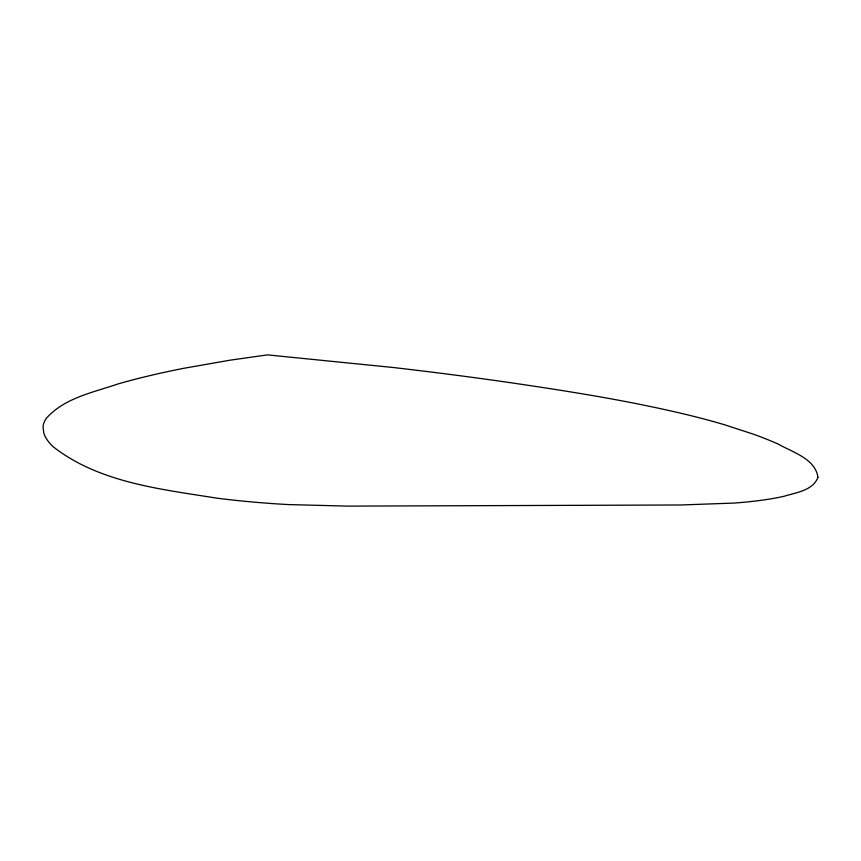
<?xml version="1.0" encoding="UTF-8"?>
<svg xmlns="http://www.w3.org/2000/svg" width="861" height="861" viewBox="0 0 861 861"><rect width="100%" height="100%" fill="white"/><g stroke="black" fill="none" stroke-linecap="round" stroke-linejoin="round"><path stroke-width="1.29" d="M817.95 477.328C812.988 490.641 795.876 492.578 783.994 496.291A198.213 37.486 3.7 0 1 734.293 503.061L680.459 504.987L347.952 506.117L288.435 504.578A198.213 37.486 3.7 0 1 217.23 498.218C161.104 489.166 99.435 482.881 53.167 446.741A460.678 87.112 3.7 0 1 45.235 436.624L43.868 433.352L43.05 427.121A424.753 80.321 3.7 0 1 46.214 418.468C64.295 397.857 93.322 392.433 118.161 383.898A913.467 172.727 3.7 0 1 184.394 368.185L229.865 360.221L267.459 354.883L392.95 367.475A913.467 172.727 3.7 0 1 509.604 382.564C571.23 391.615 632.878 401.312 693.374 416.272A424.753 80.321 3.7 0 1 724.671 424.807L753.472 434.213A460.678 87.112 3.7 0 1 778.581 444.276C792.733 452.348 815.367 458.773 817.95 477.328"/></g></svg>
